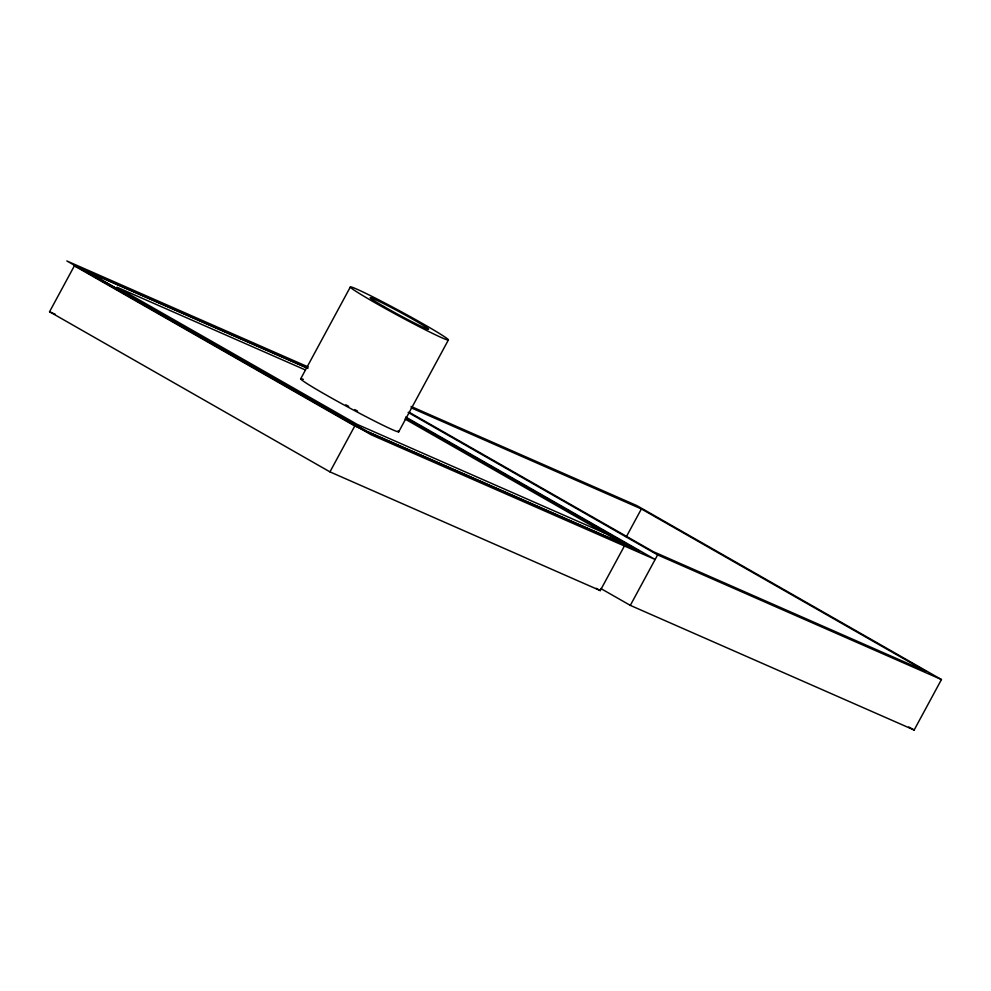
<?xml version="1.0" encoding="UTF-8"?>
<svg xmlns="http://www.w3.org/2000/svg" width="991" height="991" viewBox="0 0 991 991"><rect width="100%" height="100%" fill="white"/><g stroke="black" fill="none" stroke-linecap="round" stroke-linejoin="round"><path stroke-width="1.49" d="M404.997 419.007L625.098 544.703L600.273 590.599L329.953 471.877L49.55 311.756L74.375 265.848L307.891 368.417M300.731 378.748L350.368 286.944M329.953 471.877L354.778 425.981L636.358 549.646L405.592 417.868M398.729 431.803L448.366 340A55.719 2.428 28.4 0 0 376.357 298.625A55.719 2.428 28.4 0 0 373.384 301.797A55.719 2.428 28.4 0 0 448.366 340M626.262 536.924L641.388 508.928L925.805 671.353L653.23 551.64L409.072 412.206M630.313 605.377L657.615 554.886L941.45 679.541L914.148 730.033L630.313 605.377L600.806 588.53M411.067 406.459L637.002 505.683L941.45 679.541M411.191 407.834L641.388 508.928M308.325 367.017L66.855 260.967L371.303 434.826L655.138 559.481L405.678 417.025M307.061 367.785L82.501 269.156L366.918 431.58L639.492 551.281L406.05 417.979M305.24 369.891L116.926 287.179L357.268 424.433L605.067 533.257M49.55 311.756L55.211 314.234M408.156 412.429L657.615 554.886M908.784 726.973L914.148 730.033M85.635 270.803L366.038 430.924M74.375 265.848L354.778 425.981M596.248 588.307L600.273 590.599M398.06 430.874A55.719 2.428 28.4 0 1 345.822 405.926A55.719 2.428 28.4 0 1 303.333 379.355M357.602 411.104A33.161 1.449 28.4 0 1 354.654 409.556M348.708 406.372A33.161 1.449 28.4 0 1 345.797 404.786M383.901 306.529A33.161 1.449 28.4 0 0 428.533 329.26A33.161 1.449 28.4 0 0 385.672 304.633A33.161 1.449 28.4 0 0 383.901 306.529"/></g></svg>
